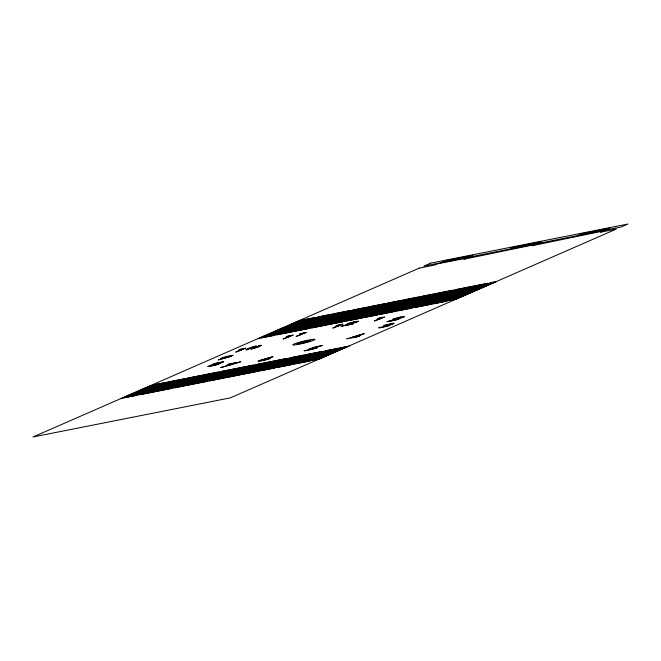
<?xml version="1.0" encoding="UTF-8"?>
<svg xmlns="http://www.w3.org/2000/svg" width="661" height="661" viewBox="0 0 661 661"><rect width="100%" height="100%" fill="white"/><g stroke="black" fill="none" stroke-linecap="round" stroke-linejoin="round"><path stroke-width="0.99" d="M380.893 327.245L379.009 327.517A5.156 0.446 -13.7 0 0 378.918 327.897A6.329 0.554 -13.7 0 0 381.802 327.484A6.693 0.587 -13.7 0 0 386.545 326.402A5.371 0.471 -13.7 0 0 389.527 325.46M259.343 345.918L258.12 346.62L259.707 346.323A17.921 1.562 -13.7 0 0 261.169 345.43M391.436 324.088L383.694 325.584L390.973 323.659M317.024 347.818L317.635 347.504A6.8 0.595 -13.7 0 0 317.71 347.314L317.016 347.256A5.437 0.471 -13.7 0 0 315.933 347.389L314.099 347.727M288.84 336.953L282.991 339.019L293.079 335.094M301.903 334.359L296.062 336.432L306.142 332.508M339.903 324.956L337.011 326.22L342.852 324.146M242.802 348.983L239.91 350.247L245.752 348.173L238.985 349.735L244.396 348.446M251.775 348.727L250.891 349.115L255.683 347.818A17.921 1.562 -13.7 0 0 259.327 346.488M258.393 345.835L260.781 345.265A6.734 0.587 -13.7 0 1 261.136 345.439M287.229 337.168L293.038 335.102M300.301 334.573L303.192 333.309M261.194 360.906L262.07 360.526M353.594 322.196L354.486 321.808L347.165 323.824L353.577 322.204M353.024 323.84L344.819 325.683L353.04 323.832M314.892 348.264L315.446 347.95L312.719 348.207M316.941 347.86L304.068 350.735A6.627 0.578 -13.7 0 0 307.894 350.305A6.998 0.611 -13.7 0 0 316.553 348.05M322.13 345.529L311.637 348.438A4.792 0.421 -13.7 0 0 308.96 349.124L315.314 346.876L322.138 345.529M389.527 325.46L380.943 327.286M392.948 323.89L389.494 324.906L390.213 325.154L385.892 325.716L393.782 323.535A4.767 0.413 -13.7 0 0 393.749 323.27M312.992 348.116L313.512 347.934L313.083 348.083M231.532 356.238L218.163 359.956L225.599 357.791L224.269 358.088A6.395 0.554 -13.7 0 1 223.278 358.279L222.823 358.361A4.982 0.438 -13.7 0 1 221.724 358.526L221.204 358.559A6.8 0.595 -13.7 0 1 220.774 358.51L220.733 358.469A5.817 0.504 -13.7 0 1 220.914 358.279L222.319 357.7A5.932 0.521 -13.7 0 1 223.699 357.262L226.037 356.618A5.999 0.521 -13.7 0 1 227.822 356.188L230.069 355.717A6.197 0.537 -13.7 0 1 231.697 355.453L232.028 355.411A7.345 0.636 -13.7 0 1 232.589 355.362A6.503 0.57 -13.7 0 1 233.201 355.428L223.195 357.948A5.073 0.446 -13.7 0 0 223.691 357.932L231.449 356.254M229.689 364.872L240.711 361.782L220.7 367.599L231.003 364.715M267.697 358.419L265.548 359.039L270.258 358.369A5.057 0.438 -13.7 0 0 270.316 358.039L267.821 358.394M306.101 332.516L299.375 334.069L304.787 332.772M342.811 324.154L336.085 325.708L341.497 324.419M251.783 348.727L255.113 347.777A18.045 1.57 -13.7 0 0 257.65 346.835L259.286 346.504M299.144 320.635L314.793 317.528M318.181 316.859L349.487 310.653M352.875 309.984L384.181 303.779M387.569 303.11L418.876 296.896M421.743 296.335L453.049 290.129M456.437 289.452L487.744 283.247M492.057 282.396L496.601 281.495M300.705 320.56L331.161 314.52M334.549 313.851L365.855 307.646M369.243 306.977L400.549 300.763M403.937 300.094L433.55 294.228M438.111 293.319L469.417 287.114M472.805 286.444L495.8 281.883M297.186 321.494L312.835 318.387M316.222 317.718L347.529 311.513M350.917 310.844L382.223 304.638M385.611 303.961L416.917 297.756M419.785 297.186L451.091 290.98M454.479 290.311L485.785 284.106M490.098 283.255L494.635 282.354M298.739 321.42L329.203 315.38M332.59 314.71L363.897 308.505M367.276 307.828L398.591 301.623M401.971 300.953L431.583 295.087M436.153 294.178L467.459 287.973M470.839 287.304L493.841 282.743M295.227 322.345L310.877 319.246M314.256 318.577L345.571 312.372M348.95 311.695L380.265 305.489M383.644 304.82L414.959 298.615M417.826 298.045L449.133 291.84M452.512 291.171L483.827 284.965M488.132 284.106L492.676 283.214M296.781 322.271L327.245 316.239M330.624 315.561L361.939 309.356M365.318 308.687L396.633 302.482M400.012 301.813L429.625 295.938M434.186 295.037L465.501 288.832M468.88 288.163L491.883 283.602M293.269 323.204L308.918 320.106M312.298 319.428L343.613 313.223M346.992 312.554L378.307 306.349M381.686 305.679L412.993 299.474M415.86 298.904L447.175 292.699M450.554 292.03L481.869 285.816M486.174 284.965L490.718 284.065M294.823 323.13L325.286 317.09M328.666 316.421L359.972 310.216M363.36 309.546L394.667 303.341M398.054 302.664L427.667 296.797M432.228 295.897L463.535 289.683M466.922 289.014L489.925 284.453M291.303 324.064L306.952 320.957M310.34 320.288L341.646 314.082M345.034 313.413L376.34 307.208M379.728 306.53L411.035 300.325M413.902 299.764L445.208 293.55M448.596 292.881L479.903 286.676M484.216 285.825L488.76 284.924M292.864 323.989L323.32 317.949M326.708 317.28L358.014 311.075M361.402 310.406L392.708 304.192M396.096 303.523L425.709 297.657M430.27 296.748L461.576 290.543M464.964 289.873L487.967 285.312M289.344 324.915L304.994 321.816M308.381 321.147L339.688 314.942M343.076 314.272L374.382 308.059M377.77 307.39L409.076 301.185M411.943 300.615L443.25 294.409M446.638 293.74L477.944 287.535M482.257 286.684L486.793 285.783M290.898 324.84L321.362 318.809M324.749 318.139L356.056 311.926M359.435 311.257L390.75 305.052M394.13 304.382L423.742 298.508M428.311 297.607L459.618 291.402M463.006 290.733L486 286.172M287.386 325.774L303.035 322.675M306.423 322.006L337.73 315.793M341.109 315.123L372.424 308.918M375.803 308.249L407.118 302.044M409.985 301.474L441.292 295.269M444.671 294.599L475.986 288.394M480.299 287.535L484.835 286.634M288.931 325.699L319.395 319.668M322.783 318.999L354.089 312.785M357.477 312.116L388.784 305.911M392.171 305.242L421.784 299.367M426.345 298.466L457.652 292.261M461.039 291.592L484.034 287.031M285.42 326.633L301.069 323.535M304.457 322.865L335.763 316.652M339.151 315.983L370.457 309.778M373.837 309.108L405.152 302.903M408.019 302.333L439.325 296.128M442.713 295.459L474.02 289.254M478.333 288.394L482.869 287.494M286.973 326.559L317.437 320.519M320.825 319.85L352.131 313.645M355.511 312.975L386.825 306.77M390.205 306.101L419.818 300.226M424.387 299.326L455.693 293.12M459.073 292.443L482.076 287.89M283.462 327.492L299.111 324.386M302.49 323.716L333.805 317.511M337.184 316.842L368.499 310.637M371.879 309.968L403.193 303.763M406.052 303.192L437.367 296.987M440.747 296.31L472.061 290.105M476.366 289.254L480.911 288.353M285.031 327.41L315.495 321.37M318.875 320.701L350.19 314.496M353.569 313.826L384.884 307.621M388.263 306.944L417.876 301.077M422.437 300.177L453.752 293.963M457.131 293.294L480.134 288.733M281.52 328.343L297.169 325.237M300.548 324.568L331.863 318.362M335.243 317.693L366.558 311.488M369.937 310.81L401.244 304.605M404.111 304.043L435.425 297.83M438.805 297.161L470.12 290.956M474.424 290.105L478.969 289.204M283.073 328.269L313.537 322.229M316.916 321.56L348.223 315.355M351.611 314.686L382.917 308.472M386.305 307.803L415.918 301.937M420.479 301.028L451.785 294.823M455.173 294.153L478.176 289.592M279.553 329.195L295.203 326.096M298.59 325.427L329.897 319.222M333.284 318.552L364.591 312.339M367.979 311.67L399.285 305.465M402.152 304.895L433.459 298.689M436.847 298.02L468.153 291.815M472.466 290.964L477.011 290.063M281.065 329.145L311.529 323.105M314.909 322.436L346.224 316.231M349.603 315.561L380.91 309.356M384.297 308.679L413.91 302.812M418.471 301.912L449.786 295.698M453.165 295.029L476.168 290.468M277.546 330.079L293.203 326.972M296.582 326.303L327.889 320.098M331.277 319.428L362.583 313.223M365.971 312.546L397.278 306.34M400.145 305.779L431.459 299.565M434.839 298.896L466.145 292.691M470.458 291.84L475.003 290.939M279.107 330.004L309.563 323.964M312.95 323.295L344.257 317.09M347.645 316.412L378.951 310.207M382.339 309.538L411.952 303.672M416.513 302.763L447.819 296.558M451.207 295.888L474.21 291.327M275.587 330.93L291.237 327.831M294.624 327.162L325.931 320.957M329.318 320.279L360.625 314.074M364.013 313.405L395.319 307.2M398.186 306.63L429.493 300.425M432.881 299.755L464.187 293.55M468.5 292.699L473.045 291.798M277.141 330.855L307.605 324.824M310.992 324.146L342.299 317.941M345.686 317.272L376.993 311.067M380.381 310.397L409.994 304.523M414.554 303.622L445.861 297.417M449.249 296.748L472.243 292.187M273.629 331.789L289.278 328.691M292.666 328.013L323.973 321.808M327.36 321.139L358.667 314.933M362.046 314.264L393.361 308.059M396.228 307.489L427.535 301.284M430.922 300.615L462.229 294.409M466.542 293.55L471.078 292.649M275.183 331.715L305.646 325.675M309.026 325.005L340.341 318.8M343.72 318.131L375.035 311.926M378.414 311.257L408.027 305.382M412.596 304.481L443.903 298.276M447.282 297.599L470.285 293.046M271.671 332.648L287.32 329.542M290.7 328.872L322.014 322.667M325.394 321.998L356.709 315.793M360.088 315.123L391.403 308.91M394.262 308.348L425.577 302.143M428.956 301.466L460.271 295.26M464.576 294.409L469.12 293.509M273.224 332.574L303.688 326.534M307.068 325.865L338.382 319.66M341.762 318.99L373.077 312.777M376.456 312.108L406.069 306.241M410.63 305.332L441.945 299.127M445.324 298.458L468.327 293.897M269.705 333.508L285.362 330.401M288.741 329.732L320.056 323.526M323.436 322.857L354.742 316.644M358.13 315.975L389.436 309.769M392.304 309.199L423.618 302.994M426.998 302.325L458.304 296.12M462.617 295.269L467.162 294.368M271.266 333.433L301.722 327.393M305.109 326.724L336.416 320.511M339.804 319.841L371.11 313.636M374.498 312.967L404.111 307.101M408.672 306.192L439.978 299.987M443.366 299.317L466.369 294.756M267.746 334.359L283.395 331.26M286.783 330.591L318.09 324.377M321.477 323.708L352.784 317.503M356.172 316.834L387.478 310.629M390.345 310.059L421.652 303.853M425.04 303.184L456.346 296.979M460.659 296.12L465.204 295.219M269.308 334.284L299.764 328.253M303.151 327.575L334.458 321.37M337.845 320.701L369.152 314.496M372.54 313.826L402.152 307.952M406.713 307.051L438.02 300.846M441.408 300.177L464.402 295.616M265.788 335.218L281.437 332.119M284.825 331.442L316.132 325.237M319.519 324.568L350.826 318.362M354.213 317.693L385.52 311.488M388.387 310.918L419.694 304.713M423.081 304.043L454.388 297.83M458.701 296.979L463.237 296.078M267.341 335.144L297.797 329.104M301.185 328.434L332.491 322.229M335.879 321.56L367.185 315.355M370.573 314.686L400.186 308.811M404.747 307.91L436.053 301.705M439.441 301.036L462.444 296.475M263.822 336.077L279.471 332.979M282.858 332.301L314.165 326.096M317.553 325.427L348.859 319.222M352.247 318.552L383.554 312.347M386.421 311.777L417.727 305.572M421.115 304.903L452.421 298.689M456.734 297.838L461.279 296.938M265.375 336.003L295.839 329.963M299.226 329.294L330.533 323.089M333.921 322.419L365.227 316.214M368.607 315.537L398.228 309.67M402.789 308.77L434.095 302.556M437.483 301.887L460.477 297.326M261.863 336.936L277.513 333.83M280.9 333.161L312.207 326.955M315.594 326.286L346.901 320.081M350.28 319.403L381.595 313.198M384.462 312.636L415.769 306.423M419.157 305.754L450.463 299.549M454.776 298.698L459.312 297.797M263.433 336.854L293.897 330.814M297.276 330.145L328.591 323.94M331.971 323.27L363.286 317.057M366.665 316.388L396.278 310.521M400.847 309.612L432.154 303.407M435.533 302.738L458.536 298.177M259.922 337.788L275.571 334.681M278.95 334.012L310.265 327.806M313.645 327.137L344.959 320.924M348.339 320.255L379.654 314.049M382.512 313.479L413.827 307.274M417.207 306.605L448.522 300.4M452.826 299.549L457.371 298.648M261.475 337.713L291.939 331.673M295.318 331.004L326.633 324.791M330.013 324.121L361.327 317.916M364.707 317.247L394.32 311.381M398.88 310.472L430.195 304.267M433.575 303.597L456.577 299.036M257.955 338.639L273.613 335.54M276.992 334.871L308.307 328.657M311.686 327.988L342.993 321.783M346.381 321.114L377.687 314.909M380.554 314.339L411.869 308.133M415.248 307.464L446.563 301.259M450.868 300.4L455.412 299.499M153.559 384.834L184.014 378.794M187.402 378.125L218.708 371.92M222.096 371.251L253.403 365.046M256.79 364.368L286.403 358.502M290.964 357.601L322.271 351.388M325.658 350.718L349.281 346.042M150.039 385.768L165.688 382.661M169.076 381.992L200.382 375.787M203.77 375.118L235.076 368.912M238.464 368.235L269.771 362.03M272.638 361.468L303.944 355.254M307.332 354.585L338.639 348.38M343.447 347.43L348.107 346.504M151.592 385.694L182.056 379.654M185.444 378.984L216.75 372.779M220.13 372.102L251.444 365.897M254.824 365.227L284.437 359.361M289.006 358.452L320.312 352.247M323.692 351.578L347.322 346.893M148.081 386.619L163.73 383.52M167.109 382.851L198.424 376.646M201.803 375.969L233.118 369.763M236.498 369.094L267.812 362.889M270.68 362.319L301.986 356.114M305.365 355.444L336.68 349.239M341.481 348.289L346.149 347.364M149.634 386.545L180.098 380.513M183.477 379.835L214.792 373.63M218.171 372.961L249.486 366.756M252.866 366.087L282.478 360.212M287.039 359.311L318.354 353.106M321.733 352.437L345.356 347.752M146.122 387.478L161.771 384.38M165.151 383.702L196.466 377.497M199.845 376.828L231.16 370.623M234.539 369.953L265.846 363.748M268.713 363.178L300.028 356.973M303.407 356.304L334.722 350.099M339.523 349.14L344.191 348.223M147.676 387.404L178.139 381.364M181.519 380.695L212.825 374.49M216.213 373.82L247.52 367.615M250.907 366.946L280.52 361.071M285.081 360.171L316.396 353.966M319.775 353.288L343.398 348.611M144.156 388.338L159.805 385.231M163.193 384.562L194.499 378.356M197.887 377.687L229.193 371.482M232.581 370.813L263.888 364.599M266.755 364.037L298.061 357.832M301.449 357.155L332.756 350.95M337.564 350L342.224 349.074M145.717 388.263L176.173 382.223M179.561 381.554L210.867 375.349M214.255 374.68L245.561 368.466M248.949 367.797L278.562 361.931M283.123 361.022L314.429 354.817M317.817 354.147L341.44 349.462M142.198 389.197L157.847 386.09M161.234 385.421L192.541 379.216M195.929 378.546L227.235 372.333M230.623 371.664L261.93 365.459M264.797 364.889L296.103 358.683M299.491 358.014L330.797 351.809M335.606 350.859L340.266 349.933M143.751 389.122L174.215 383.083M177.602 382.413L208.909 376.208M212.297 375.531L243.603 369.325M246.983 368.656L276.604 362.79M281.165 361.881L312.471 355.676M315.859 355.007L339.481 350.322M140.239 390.048L155.889 386.949M159.276 386.28L190.583 380.075M193.962 379.397L225.277 373.192M228.656 372.523L259.971 366.318M262.838 365.748L294.145 359.543M297.524 358.873L328.839 352.668M333.64 351.718L338.308 350.793M141.793 389.973L172.257 383.942M175.636 383.264L206.951 377.059M210.33 376.39L241.645 370.185M245.024 369.516L274.637 363.641M279.198 362.74L310.513 356.535M313.892 355.866L337.515 351.181M138.281 390.907L153.93 387.809M157.31 387.131L188.625 380.926M192.004 380.257L223.319 374.052M226.698 373.382L258.005 367.177M260.872 366.607L292.187 360.402M295.566 359.733L326.881 353.519M331.682 352.569L336.35 351.644M139.826 390.833L170.29 384.801M173.678 384.124L204.984 377.918M208.364 377.249L239.679 371.044M243.058 370.375L272.671 364.5M277.24 363.6L308.547 357.394M311.926 356.725L335.557 352.04M136.315 391.766L151.964 388.668M155.343 387.99L186.658 381.785M190.038 381.116L221.352 374.911M224.732 374.242L256.047 368.037M258.905 367.466L290.22 361.261M293.6 360.592L324.915 354.379M329.715 353.428L334.383 352.503M137.868 391.692L168.332 385.652M171.711 384.983L203.026 378.778M206.406 378.109L237.72 371.903M241.1 371.226L270.713 365.359M275.273 364.459L306.588 358.245M309.968 357.576L333.59 352.9M134.357 392.626L150.006 389.519M153.385 388.85L184.7 382.645M188.079 381.975L219.386 375.77M222.774 375.093L254.08 368.888M256.947 368.326L288.262 362.112M291.641 361.443L322.956 355.238M327.757 354.288L332.425 353.362M135.926 392.543L166.39 386.503M169.77 385.834L201.076 379.629M204.464 378.96L235.77 372.746M239.158 372.077L268.771 366.211M273.332 365.302L304.647 359.097M308.026 358.427L331.648 353.742M132.407 393.477L148.064 390.37M151.443 389.701L182.75 383.496M186.138 382.826L217.444 376.613M220.832 375.944L252.138 369.739M255.006 369.169L286.312 362.963M289.7 362.294L321.006 356.089M325.815 355.139L330.475 354.213M133.968 393.402L164.424 387.363M167.811 386.693L199.118 380.48M202.506 379.811L233.812 373.605M237.2 372.936L266.813 367.07M271.374 366.161L302.68 359.956M306.068 359.287L329.69 354.602M130.448 394.328L146.098 391.229M149.485 390.56L180.792 384.355M184.179 383.677L215.486 377.472M218.874 376.803L250.18 370.598M253.047 370.028L284.354 363.823M287.742 363.153L319.048 356.948M323.857 355.998L328.517 355.073M132.2 394.171L162.664 388.131M166.043 387.462L197.358 381.257M200.737 380.587L232.044 374.382M235.432 373.705L265.044 367.838M269.605 366.938L300.92 360.724M304.3 360.055L327.922 355.378M128.68 395.104L144.338 391.998M147.717 391.329L179.024 385.123M182.411 384.454L213.718 378.249M217.105 377.571L248.412 371.366M251.279 370.804L282.594 364.591M285.973 363.922L317.28 357.717M322.089 356.766L326.757 355.841M130.234 395.03L160.697 388.99M164.077 388.321L195.392 382.116M198.771 381.447L230.086 375.241M233.465 374.564L263.078 368.698M267.639 367.797L298.954 361.584M302.333 360.914L325.956 356.238M126.722 395.964L142.371 392.857M145.751 392.188L177.065 385.983M180.445 385.313L211.76 379.108M215.139 378.431L246.446 372.226M249.313 371.664L280.628 365.45M284.007 364.781L315.322 358.576M320.122 357.626L324.791 356.7M128.275 395.889L158.739 389.85M162.119 389.18L193.425 382.975M196.813 382.298L228.119 376.092M231.507 375.423L261.12 369.557M265.681 368.648L296.987 362.443M300.375 361.774L323.997 357.089M124.755 396.815L140.405 393.716M143.792 393.047L175.099 386.842M178.487 386.164L209.793 379.959M213.181 379.29L244.487 373.085M247.354 372.515L278.661 366.31M282.049 365.64L313.355 359.435M318.164 358.485L322.824 357.56M126.334 396.74L156.789 390.701M160.177 390.031L191.483 383.818M194.871 383.149L226.178 376.944M229.565 376.274L259.178 370.408M263.739 369.499L295.046 363.294M298.433 362.625L322.056 357.94M122.814 397.666L138.463 394.567M141.851 393.898L173.157 387.685M176.545 387.015L207.851 380.81M211.239 380.141L242.546 373.936M245.413 373.366L276.719 367.161M280.107 366.491L311.414 360.286M316.222 359.336L320.882 358.411M124.367 397.591L154.831 391.56M158.219 390.882L189.525 384.677M192.913 384.008L224.219 377.803M227.599 377.134L257.22 371.259M261.781 370.358L293.087 364.153M296.475 363.484L320.098 358.799M120.856 398.525L136.505 395.427M139.892 394.749L171.199 388.544M174.578 387.875L205.893 381.67M209.273 381L240.587 374.795M243.455 374.225L274.761 368.02M278.149 367.351L309.455 361.137M314.256 360.187L318.924 359.262M262.078 360.518L260.26 360.683L260.608 360.41A6.585 0.57 -13.7 0 1 263.4 359.501L273.076 356.667L258.55 360.823A5.957 0.521 -13.7 0 0 258.261 361.27A6.701 0.587 -13.7 0 0 261.161 360.923M258.385 345.843L259.352 345.786M208.446 366.508L207.736 366.483L218.634 364.219L215.907 365.029A8.676 0.76 -13.7 0 1 208.537 366.483M223.278 361.774L223.757 361.798L213.767 363.905L216.064 363.203A7.321 0.636 -13.7 0 1 223.17 361.807M358.345 321.229A5.974 0.521 -13.7 0 1 354.974 322.675L341.109 326.418L356.172 321.932L354.47 322.031L355.395 321.626A6.288 0.545 -13.7 0 1 358.254 321.254M404.152 316.594A5.974 0.521 -13.7 0 1 400.781 318.032L386.916 321.783L401.979 317.288L400.277 317.387L401.202 316.991A6.288 0.545 -13.7 0 1 404.061 316.619M390.965 323.659A5.949 0.521 -13.7 0 1 393.799 323.254M245.999 349.752L246.024 349.818A6.693 0.587 -13.7 0 0 246.404 349.892L248.982 349.281L248.015 349.363A5.619 0.487 -13.7 0 1 247.892 349.297L247.991 349.157A17.194 1.496 -13.7 0 1 251.882 347.446L252.56 347.232A5.949 0.521 -13.7 0 1 253.725 346.868L256.443 346.017L253.774 346.67A6.8 0.595 -13.7 0 0 251.833 347.232L251.246 347.422A17.673 1.537 -13.7 0 0 246.041 349.702L246.024 349.71M212.536 364.525L213.453 364.575L211.066 365.194A4.991 0.438 -13.7 0 0 209.62 365.657L209.223 365.797L219.948 363.608A4.991 0.438 -13.7 0 0 219.931 363.434L218.741 363.525L222.36 362.468L212.602 364.459M384.405 317.049L378.563 319.123L384.363 317.057M419.305 268.093L33.05 436.971L230.334 397.864L616.416 229.028L600.543 232.176L603.204 231.011L532.179 245.727L534.848 244.553L463.824 259.269L466.492 258.104L437.532 263.846L434.864 265.011L419.305 268.093M430.666 263.136L423.908 266.086L621.2 226.979L627.95 224.029L430.666 263.136M239.48 350.429L235.671 352.098L241.513 350.033L239.48 350.429M444.423 260.93L442.093 261.954L470.599 256.303L472.929 255.286L444.423 260.93M228.425 364.219L227.524 364.608L237.456 362.426L228.433 364.211M512.845 247.371L510.507 248.387L539.012 242.744L541.351 241.719L512.845 247.371M336.581 326.402L332.772 328.071L338.614 326.005L336.581 326.402M263.648 360.228L262.847 360.575A5.619 0.487 -13.7 0 0 269.308 358.791L263.656 360.228M378.133 319.313L374.324 320.973L380.166 318.908L378.133 319.313M581.259 233.812L578.929 234.829L607.434 229.177L609.764 228.161L581.259 233.812M400.293 317.164L392.973 319.189L400.302 317.164M354.461 337.407L353.726 337.721L356.494 337.003L354.47 337.399M358.08 335.821L356.61 336.466L361.071 334.995L358.08 335.821M364.145 333.656L350.933 337.788L359.749 336.044L358.882 336.424L346.488 338.878L364.145 333.656M398.831 319.197L390.626 321.048L398.847 319.197M289.262 335.854L286.304 336.656L291.724 335.367L289.262 335.854M380.587 317.809L377.638 318.61L383.05 317.321L380.587 317.809M300.193 343.563A7.048 0.611 -13.7 0 0 310.711 340.514A7.048 0.611 -13.7 0 0 300.689 342.357A7.048 0.611 -13.7 0 0 300.193 343.563M297.913 344.455A11.452 1 -13.7 0 0 314.991 339.498A11.452 1 -13.7 0 0 298.722 342.481A11.452 1 -13.7 0 0 297.913 344.455"/></g></svg>
